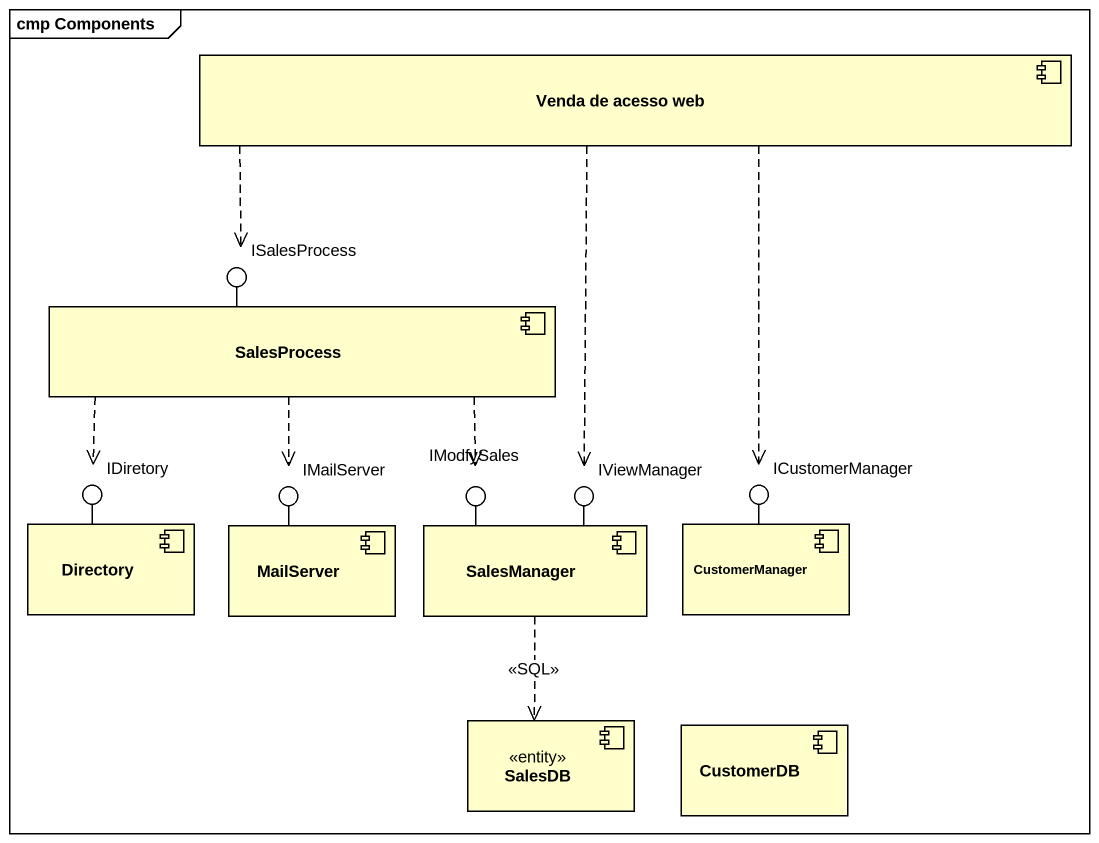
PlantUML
@startuml
mainframe cmp Components
component "Venda de acesso web" as Venda_de_acesso_web
() ISalesProcess
component SalesProcess
() IDiretory
() IMailServer
() IModfySales
() IViewManager
() ICustomerManager
component Directory
component MailServer
component SalesManager
component CustomerManager
component SalesDB <<entity>>
component CustomerDB
SalesProcess -up- ISalesProcess
Directory -up- IDiretory
MailServer -up- IMailServer
SalesManager -up- IModfySales
SalesManager -up- IViewManager
CustomerManager -up- ICustomerManager
Venda_de_acesso_web .left.> ISalesProcess
Venda_de_acesso_web ..> IViewManager
Venda_de_acesso_web ..> ICustomerManager
SalesProcess ..> IDiretory
SalesProcess ..> IMailServer
SalesProcess ..> IModfySales
SalesManager ..> SalesDB : <<SQL>>
@enduml
